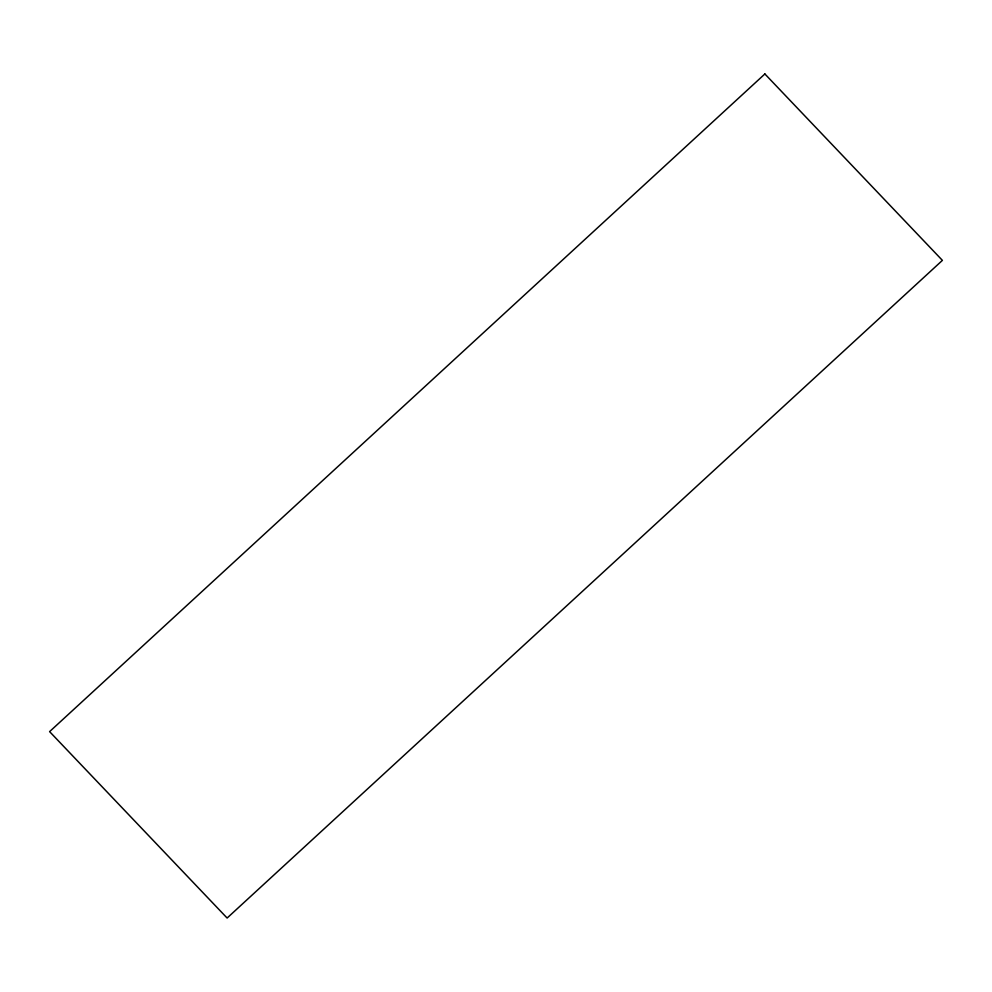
<?xml version="1.0" encoding="UTF-8"?>
<svg xmlns="http://www.w3.org/2000/svg" width="992" height="992" viewBox="0 0 992 992"><rect width="100%" height="100%" fill="white"/><g stroke="black" fill="none" stroke-linecap="round" stroke-linejoin="round"><path stroke-width="1.49" d="M764.882 73.966L49.6 731.625L227.118 918.034L942.4 260.375L764.882 73.966"/></g></svg>
